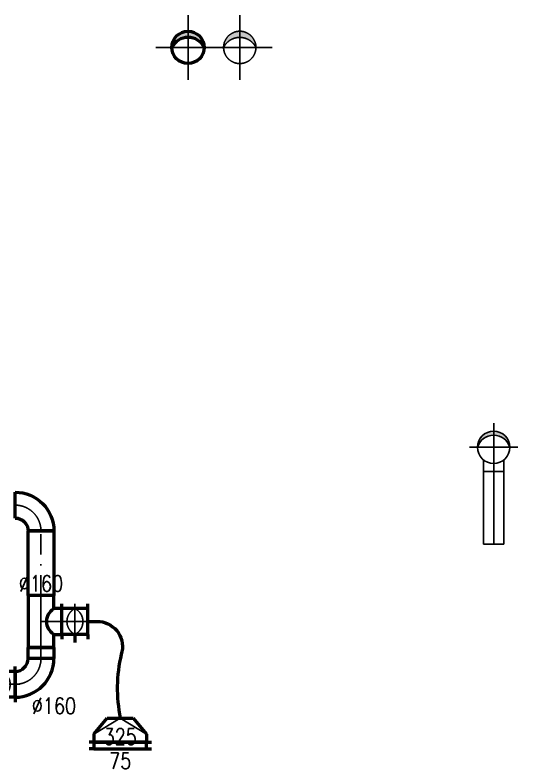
# Model space of a CAD drawing. Header units: millimetres. Extents: x -5302 to 21798, y 61486 to 66330.
# Drawn here: x 4763 to 7873, y 61666 to 66330 of the extents above; entities that cross this region are included whole.
import ezdxf
from ezdxf.enums import TextEntityAlignment as Align

# ---------------------------------------------------------------- set-up
doc = ezdxf.new("R2010")
doc.units = ezdxf.units.MM
doc.header["$LTSCALE"] = 10
for name, pattern in [('_aa', [1.4, 0.5, -0.2, 0.5, -0.2]), ('DASHDOT', [25.4, 12.7, -6.35, 0, -6.35]), ('DASHED', [19.05, 12.7, -6.35]), ('KOLEJE', [0])]:
    doc.linetypes.add(name, pattern=pattern)
doc.layers.get('0').update_dxf_attribs({"color": 3})
for name, color, linetype, lineweight in [('V-flexo_osy', 3, 'KOLEJE', 50), ('V-objekty', 3, 'Continuous', 50), ('V-tvarovky', 3, 'Continuous', 50)]:
    doc.layers.add(name, color=color, linetype=linetype, lineweight=lineweight)
for name, color, linetype in [('V-objekty-popis', 3, 'Continuous'), ('V-tvarovky-popis', 3, 'Continuous'), ('VZT_DIGESTOR', 3, 'Continuous'), ('VZT_EXHAUST', 3, '_aa')]:
    doc.layers.add(name, color=color, linetype=linetype)
doc.styles.get("Standard").update_dxf_attribs({"font": 'simplex.shx', "width": 0.8})
doc.linetypes.add('KOLEJE_2', pattern='A,2,[141,CADKON.SHX,S=3,R=0,X=0,Y=0],1.5', length=3.5)

# ---------------------------------------------------------------- blocks, each defined once
blk = doc.blocks.new('*U67')
at = {"linetype": 'ByBlock', "lineweight": -2, "ltscale": 2000}
blk.add_hatch(color=0, dxfattribs=at).paths.add_polyline_path([(0, 100, 0.414214), (-100, 0, 0.414214), (0, -100, -0.618034)])
at = {"color": 2, "linetype": 'DASHDOT', "lineweight": 25, "ltscale": 2000}
for p, q in [((0, 200), (0, -200)), ((-200, 0), (200, 0))]:
    blk.add_line(p, q, dxfattribs=at)
at = {"color": 0, "linetype": 'ByBlock', "lineweight": -2, "ltscale": 2000}
blk.add_circle((0, 0), 100, dxfattribs=at)
blk.add_arc((50, 0), 111.8, 116.5651, 243.4349, dxfattribs=at)
blk = doc.blocks.new('*U68')
at = {"linetype": 'ByBlock', "lineweight": -2, "ltscale": 2000}
blk.add_hatch(color=0, dxfattribs=at).paths.add_polyline_path([(0, 100, 0.414214), (-100, 0, 0.414214), (0, -100, -0.618034)])
at = {"color": 2, "linetype": 'DASHDOT', "lineweight": 25, "ltscale": 2000}
for p, q in [((0, 200), (0, -200)), ((-200, 0), (200, 0))]:
    blk.add_line(p, q, dxfattribs=at)
at = {"color": 0, "linetype": 'ByBlock', "lineweight": -2, "ltscale": 2000}
blk.add_circle((0, 0), 100, dxfattribs=at)
blk.add_arc((50, 0), 111.8, 116.5651, 243.4349, dxfattribs=at)
blk = doc.blocks.new('*U73', base_point=(450, 0))
at = {"color": 0, "linetype": 'ByBlock', "lineweight": -2, "ltscale": 2000}
for p, q in [((0, 125), (0, 0)), ((450, 125), (0, 125)), ((450, 0), (450, 125)), ((0, 0), (450, 0))]:
    blk.add_line(p, q, dxfattribs=at)
at = {"color": 2, "linetype": 'DASHDOT', "lineweight": 25, "ltscale": 2000}
blk.add_line((0, 62.5), (450, 62.5), dxfattribs=at)
blk = doc.blocks.new('*U74', base_point=(150, -62.5))
at = {"linetype": 'ByBlock', "lineweight": -2, "ltscale": 2000}
blk.add_hatch(color=0, dxfattribs=at).paths.add_polyline_path([(0, 100, 0.414214), (-100, 0, 0.414214), (0, -100, -0.750012)])
at = {"color": 2, "linetype": 'DASHDOT', "lineweight": 25, "ltscale": 2000}
for p, q in [((0, 150), (0, -150)), ((-150, 0), (150, 0))]:
    blk.add_line(p, q, dxfattribs=at)
at = {"color": 0, "linetype": 'ByBlock', "lineweight": -2, "ltscale": 2000}
for p, q in [((150, 62.5), (78.1, 62.5)), ((150, -62.5), (150, 62.5)), ((150, -62.5), (78.1, -62.5))]:
    blk.add_line(p, q, dxfattribs=at)
blk.add_circle((0, 0), 100, dxfattribs=at)
blk.add_arc((29.2, 0), 104.2, 106.2593, 253.7407, dxfattribs=at)
blk = doc.blocks.new('*U82', base_point=(162.5, 40))
at = {"color": 0, "linetype": 'ByBlock', "lineweight": -2, "ltscale": 2000}
for points in [[(0, 0), (-30, 0)], [(0, 0), (325, 0), (325, 40), (0, 40), (0, 0)], [(325, 0), (355, 0)]]:
    blk.add_lwpolyline(points, dxfattribs=at)
blk = doc.blocks.new('*U83')
at = {"color": 0, "linetype": 'ByBlock', "lineweight": -2, "ltscale": 2000}
for p, q in [((0, 162.5), (0, 192.5)), ((50, 162.5), (0, 162.5)), ((0, 162.5), (0, 162.5)), ((0, 162.5), (0, -162.5)), ((50, 162.5), (150, 80)), ((150, 80), (150, 80)), ((150, 80), (150, -80)), ((150, 80), (150, 80)), ((150, -80), (50, -162.5)), ((150, -80), (150, -80)), ((150, -80), (150, -80)), ((50, -162.5), (0, -162.5)), ((0, -162.5), (0, -192.5)), ((0, -162.5), (0, -162.5))]:
    blk.add_line(p, q, dxfattribs=at)
at = {"color": 2, "linetype": 'DASHDOT', "lineweight": 25, "ltscale": 2000}
for p, q in [((50, 162.5), (150, 0)), ((150, 0), (50, -162.5))]:
    blk.add_line(p, q, dxfattribs=at)
blk = doc.blocks.new('*U97', base_point=(160, 0))
at = {"color": 0, "lineweight": -2, "ltscale": 2000}
for p, q in [((0, 240), (0, 80)), ((0, 240), (0, 240)), ((0, 80), (0, 80)), ((80, 0), (240, 0)), ((80, 0), (80, 0)), ((240, 0), (240, 0))]:
    blk.add_line(p, q, dxfattribs=at)
at = {"color": 2, "linetype": 'DASHDOT', "lineweight": 25, "ltscale": 2000}
for p, q in [((0, 160), (0, 160)), ((160, 0), (160, 0))]:
    blk.add_line(p, q, dxfattribs=at)
at = {"color": 0, "lineweight": -2, "ltscale": 2000}
for radius in [240, 80]:
    blk.add_arc((0, 0), radius, 0, 90, dxfattribs=at)
at = {"color": 2, "linetype": 'DASHDOT', "lineweight": 25, "ltscale": 2000}
blk.add_arc((0, 0), 160, 0, 90, dxfattribs=at)
blk = doc.blocks.new('*U99', base_point=(80, 160))
at = {"color": 2, "linetype": 'DASHDOT', "lineweight": 25, "ltscale": 2000}
for points in [[(80, 190), (80, -30)], [(0, 80), (190, 80)]]:
    blk.add_lwpolyline(points, dxfattribs=at)
at = {"color": 0, "linetype": 'ByBlock', "lineweight": -2, "ltscale": 2000}
for points in [[(0, 160), (-30, 160)], [(0, 160), (160, 160)], [(0, 160), (0, 0)], [(160, 160), (190, 160)], [(160, 160), (160, 0)], [(0, 80), (-50, 80)], [(0, 0), (-30, 0)], [(0, 0), (160, 0)], [(160, 0), (190, 0)]]:
    blk.add_lwpolyline(points, dxfattribs=at)
at = {"color": 2, "linetype": 'DASHED', "lineweight": 25, "ltscale": 2000}
for centre, start, end in [((80, 40), 26.5651, 153.4349), ((80, 120), 206.5651, 333.4349)]:
    blk.add_arc(centre, 89.4, start, end, dxfattribs=at)
blk = doc.blocks.new('*U102', base_point=(160, 0))
at = {"color": 0, "lineweight": -2, "ltscale": 2000}
for p, q in [((0, 240), (0, 80)), ((0, 240), (0, 240)), ((0, 80), (0, 80)), ((80, 0), (240, 0)), ((80, 0), (80, 0)), ((240, 0), (240, 0))]:
    blk.add_line(p, q, dxfattribs=at)
at = {"color": 2, "linetype": 'DASHDOT', "lineweight": 25, "ltscale": 2000}
for p, q in [((0, 160), (0, 160)), ((160, 0), (160, 0))]:
    blk.add_line(p, q, dxfattribs=at)
at = {"color": 0, "lineweight": -2, "ltscale": 2000}
for radius in [240, 80]:
    blk.add_arc((0, 0), radius, 0, 90, dxfattribs=at)
at = {"color": 2, "linetype": 'DASHDOT', "lineweight": 25, "ltscale": 2000}
blk.add_arc((0, 0), 160, 0, 90, dxfattribs=at)
blk = doc.blocks.new('*U103', base_point=(68.55, 80))
at = {"color": 0, "linetype": 'ByBlock', "lineweight": -2, "ltscale": 2000}
for p, q in [((0, 160), (0, 0)), ((68.55, 160), (0, 160)), ((68.55, 0), (68.55, 160)), ((0, 0), (68.55, 0))]:
    blk.add_line(p, q, dxfattribs=at)
at = {"color": 2, "linetype": 'DASHDOT', "lineweight": 25, "ltscale": 2000}
blk.add_line((0, 80), (68.55, 80), dxfattribs=at)
blk = doc.blocks.new('*U98', base_point=(-160, 0))
at = {"color": 0, "linetype": 'ByBlock', "lineweight": -2, "ltscale": 2000}
for p, q in [((-80, 130), (80, 130)), ((-80, 80), (-80, 130)), ((80, 130), (80, 80)), ((-160, 80), (-80, 80)), ((-160, 80), (-160, -80)), ((80, 80), (160, 80)), ((160, 80), (160, -80)), ((160, -80), (-160, -80))]:
    blk.add_line(p, q, dxfattribs=at)
at = {"color": 2, "linetype": 'DASHDOT', "lineweight": 25, "ltscale": 2000}
for p, q in [((0, 130), (0, 0)), ((-160, 0), (160, 0))]:
    blk.add_line(p, q, dxfattribs=at)
at = {"color": 0, "linetype": 'ByBlock', "lineweight": -2, "ltscale": 2000}
blk.add_arc((0, 130), 94.3, 212.0054, 327.9946, dxfattribs=at)
blk = doc.blocks.new('*U242', base_point=(400, 80))
at = {"color": 0, "linetype": 'ByBlock', "lineweight": -2, "ltscale": 2000}
for p, q in [((0, 160), (0, 0)), ((400, 160), (0, 160)), ((400, 0), (400, 160)), ((0, 0), (400, 0))]:
    blk.add_line(p, q, dxfattribs=at)
at = {"color": 2, "linetype": 'DASHDOT', "lineweight": 25}
blk.add_line((0, 80), (400, 80), dxfattribs=at)

msp = doc.modelspace()

# ---------------------------------------------------------------- linework, layer by layer
at = {"layer": 'V-flexo_osy', "linetype": 'KOLEJE_2', "ltscale": 2}
msp.add_lwpolyline([(5213.2, 62577.7), (5287.3, 62577.7, -0.475177), (5419.5, 62374.3, -0.091135), (5419.5, 62374.3, 0.106807), (5413.4, 61980.7, -0.172277)], format="xyb", dxfattribs=at)

# ---------------------------------------------------------------- block references
at = {"layer": 'V-objekty', "ltscale": 2000, "rotation": 89.99999999999679}
msp.add_blockref('*U83', (5413.4, 61830.7), dxfattribs=at)
at = {"layer": 'V-objekty', "ltscale": 2000}
msp.add_blockref('*U82', (5413.4, 61830.7), dxfattribs=at)
at = {"layer": 'V-tvarovky', "ltscale": 2000}
for name, p, rotation in [('*U67', (5832.7, 66129.5), 270.0011362782591), ('*U102', (4763.2, 62189.1), 269.9999999999992)]:
    msp.add_blockref(name, p, dxfattribs=dict(at, rotation=rotation))
at = {"layer": 'V-tvarovky', "ltscale": 2000, "xscale": -1}
for name, p, rotation in [('*U97', (4763.2, 63297.7), 269.9999999999456), ('*U242', (4923.2, 63137.7), 269.9999999999428), ('*U98', (4923.2, 62417.7), 269.9999999999428), ('*U99', (5213.2, 62577.7), 269.9999999999986), ('*U103', (4923.2, 62417.7), 269.9999999999428), ('*U99', (4763.2, 62189.1), 269.9999999999986)]:
    msp.add_blockref(name, p, dxfattribs=dict(at, rotation=rotation))
at = {"layer": 'VZT_DIGESTOR', "ltscale": 200, "xscale": -1, "rotation": 89.99999999999761}
msp.add_blockref('*U74', (7785.7, 63505.7), dxfattribs=at)
at = {"layer": 'VZT_DIGESTOR', "ltscale": 2000, "xscale": -1, "rotation": 89.9999999999964}
msp.add_blockref('*U73', (7785.7, 63055.7), dxfattribs=at)
at = {"layer": 'VZT_EXHAUST', "ltscale": 200, "rotation": 270.0011362782621}
msp.add_blockref('*U68', (6152.7, 66129.5), dxfattribs=at)

# ---------------------------------------------------------------- texts
at = {"layer": 'V-objekty-popis', "color": 3, "width": 0.8}
msp.add_text('%%c160', height=100, rotation=360, dxfattribs=at).set_placement((5003.2, 62005.7), align=Align.CENTER)
msp.add_text('325', height=100, dxfattribs=at).set_placement((5413.4, 61815.7), align=Align.CENTER)
msp.add_text('75', height=100, dxfattribs=at).set_placement((5413.4, 61765.7), align=Align.TOP_CENTER)
at = {"layer": 'V-tvarovky-popis', "color": 3, "width": 0.8}
msp.add_text('%%c160', height=100, rotation=360, dxfattribs=at).set_placement((4923.2, 62762.7), align=Align.CENTER)

doc.saveas('drawing.dxf')
